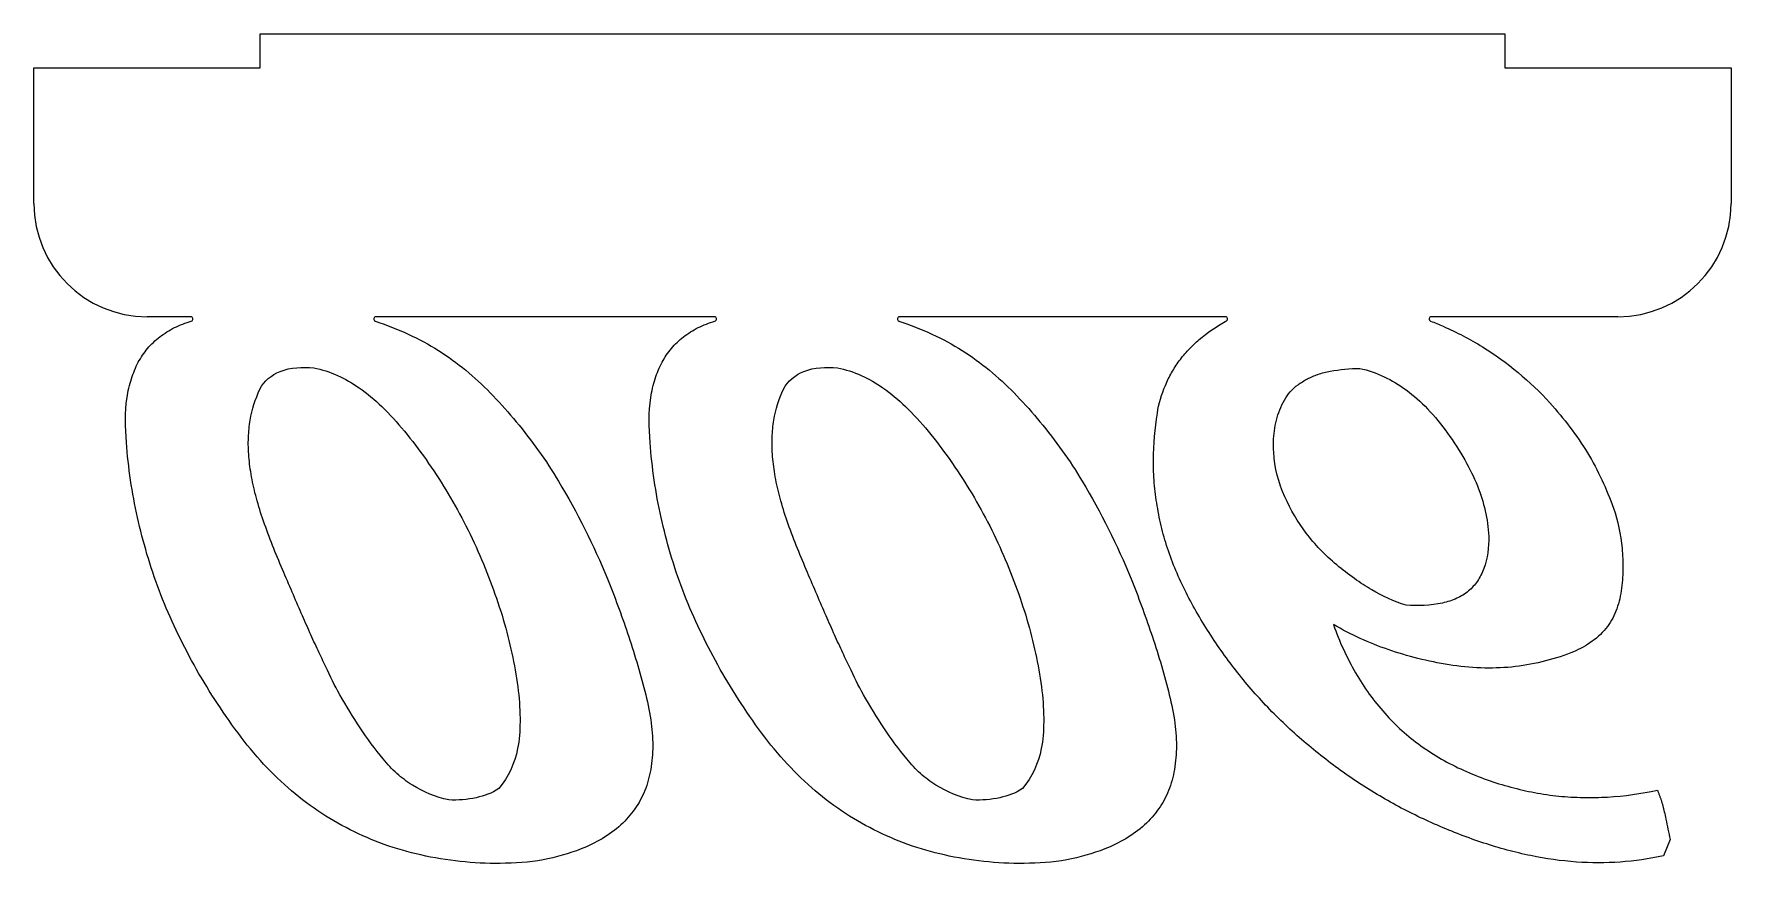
# Model space of a CAD drawing. Header units: millimetres. Extents: x 0 to 150, y -70 to 3.
import ezdxf

# ---------------------------------------------------------------- set-up
doc = ezdxf.new("R2010")
doc.units = ezdxf.units.MM

msp = doc.modelspace()

# ---------------------------------------------------------------- linework, layer by layer
at = {"color": 7, "linetype": 'Continuous', "lineweight": 15}
for p, q in [((20, 0), (20, 3)), ((20, 3), (130, 3)), ((130, 3), (130, 0)), ((0, -12), (0, 0)), ((0, 0), (20, 0)), ((130, 0), (150, 0)), ((150, 0), (150, -12)), ((13.85, -22), (10, -22)), ((60.13, -22), (30.24, -22)), ((105.3, -22), (76.52, -22)), ((140, -22), (123.51, -22)), ((144.62, -68.22), (144.02, -69.66))]:
    msp.add_line(p, q, dxfattribs=at)
for centre, radius, start, end in [((10, -12), 10, 180, 270), ((140, -12), 10, 270, 0), ((13.85, -22.2), 0.2, 287.365, 90), ((30.24, -22.2), 0.2, 90, 251.5257), ((60.13, -22.2), 0.2, 287.365, 90), ((76.52, -22.2), 0.2, 90, 251.5257), ((105.3, -22.2), 0.2, 294.3489, 90), ((123.51, -22.2), 0.2, 90, 248.4295)]:
    msp.add_arc(centre, radius, start, end, dxfattribs=at)
for points, knots in [([(8.17, -33.11), (8.08, -31.8), (8.01, -29.88), (8.56, -27.51), (9.17, -26.04), (10, -24.76), (11.11, -23.75), (12.41, -22.9), (13.4, -22.55), (13.91, -22.39)], [0.4482427, 0.4482427, 0.4482427, 0.4482427, 0.5964435, 0.6600894, 0.7185673, 0.7737548, 0.8289231, 0.8859429, 0.9456726, 0.9456726, 0.9456726, 0.9456726]), ([(30.17, -22.39), (30.28, -22.43), (31.39, -22.8), (33.42, -23.63), (36.1, -25.13), (38.48, -26.93), (40.65, -29), (43.4, -32.12), (45.27, -34.7), (46.36, -36.55)], [0.0523403, 0.0523403, 0.0523403, 0.0523403, 0.0658513, 0.1933318, 0.314322, 0.4325614, 0.5507853, 0.6730393, 0.9308989, 0.9308989, 0.9308989, 0.9308989]), ([(54.46, -33.11), (54.37, -31.8), (54.3, -29.88), (54.85, -27.51), (55.46, -26.04), (56.29, -24.76), (57.4, -23.75), (58.69, -22.9), (59.68, -22.55), (60.19, -22.39)], [0.4482427, 0.4482427, 0.4482427, 0.4482427, 0.5964435, 0.6600894, 0.7185673, 0.7737548, 0.8289231, 0.8859429, 0.9456726, 0.9456726, 0.9456726, 0.9456726]), ([(76.46, -22.39), (76.57, -22.43), (77.68, -22.8), (79.71, -23.63), (82.39, -25.13), (84.77, -26.93), (86.94, -29), (89.69, -32.12), (91.56, -34.7), (92.65, -36.55)], [0.0523403, 0.0523403, 0.0523403, 0.0523403, 0.0658513, 0.1933318, 0.314322, 0.4325614, 0.5507853, 0.6730393, 0.9308989, 0.9308989, 0.9308989, 0.9308989]), ([(99.3, -30.53), (99.41, -29.68), (99.79, -28.46), (100.53, -26.94), (101.21, -25.88), (102.04, -24.9), (103.34, -23.65), (104.49, -22.89), (105.3, -22.42)], [0, 0, 0, 0, 0.245569, 0.36431, 0.484631, 0.606725, 0.731033, 1, 1, 1, 1]), ([(123.44, -22.39), (123.81, -22.53), (125.39, -23.19), (129.22, -25.17), (132.24, -27.71), (133.99, -29.61)], [0.0348822, 0.0348822, 0.0348822, 0.0348822, 0.0730101, 0.1974418, 0.4435378, 0.4435378, 0.4435378, 0.4435378]), ([(19.98, -28.42), (20.33, -27.68), (21.83, -26.47), (23.75, -26.45), (24.73, -26.53)], [0, 0, 0, 0, 0.446154, 1, 1, 1, 1]), ([(24.73, -26.53), (26.18, -26.8), (28.34, -27.82), (30.87, -29.99), (32.82, -32.14), (34.69, -34.63), (36.45, -37.3), (38.04, -40.13), (39.44, -43.09), (40.63, -46.1), (41.63, -49.11), (42.34, -52.1), (42.85, -54.99), (43.02, -57.7), (42.82, -60.73), (41.94, -62.71), (41.09, -63.72)], [0, 0, 0, 0, 0.099523, 0.157976, 0.224341, 0.295662, 0.367825, 0.440561, 0.514606, 0.588508, 0.65979, 0.72866, 0.796042, 0.857776, 0.911265, 1, 1, 1, 1]), ([(66.26, -28.42), (66.62, -27.68), (68.12, -26.47), (70.03, -26.45), (71.01, -26.53)], [0, 0, 0, 0, 0.446154, 1, 1, 1, 1]), ([(71.01, -26.53), (72.47, -26.8), (74.63, -27.82), (77.16, -29.99), (79.11, -32.14), (80.98, -34.63), (82.74, -37.3), (84.33, -40.13), (85.72, -43.09), (86.92, -46.1), (87.91, -49.11), (88.63, -52.1), (89.14, -54.99), (89.3, -57.7), (89.1, -60.73), (88.23, -62.71), (87.37, -63.72)], [0, 0, 0, 0, 0.099523, 0.157976, 0.224341, 0.295662, 0.367825, 0.440561, 0.514606, 0.588508, 0.65979, 0.72866, 0.796042, 0.857776, 0.911265, 1, 1, 1, 1]), ([(110.57, -37.92), (109.98, -36.69), (109.51, -34.72), (109.57, -32.08), (109.95, -30.52), (110.49, -29.38), (111.02, -28.61), (111.72, -27.98), (112.56, -27.48), (113.51, -27.05), (115.06, -26.7), (116.31, -26.57), (117.18, -26.58)], [0, 0, 0, 0, 0.248209, 0.363825, 0.480559, 0.538643, 0.594178, 0.650677, 0.709525, 0.771943, 0.840712, 1, 1, 1, 1]), ([(117.18, -26.58), (118.68, -26.88), (120.82, -27.97), (123.3, -30.15), (124.98, -32.28), (126.47, -34.56), (127.94, -37.54), (128.51, -39.89), (128.58, -41.42)], [0, 0, 0, 0, 0.229647, 0.356932, 0.4972, 0.639278, 0.768609, 1, 1, 1, 1]), ([(27.03, -55.42), (26.58, -54.62), (25.98, -53.3), (25.09, -51.48), (24.37, -49.9), (23.61, -48.18), (22.81, -46.31), (21.95, -44.32), (21.08, -42.23), (20.29, -40.13), (19.65, -38.1), (19.21, -36.2), (18.97, -34.4), (18.92, -32.72), (19.13, -30.7), (19.55, -29.28), (19.98, -28.42)], [0, 0, 0, 0, 0.095871, 0.150957, 0.21155, 0.277044, 0.347448, 0.42366, 0.503899, 0.583776, 0.657815, 0.725493, 0.787949, 0.846481, 0.90051, 1, 1, 1, 1]), ([(73.32, -55.42), (72.86, -54.62), (72.26, -53.3), (71.37, -51.48), (70.66, -49.9), (69.89, -48.18), (69.09, -46.31), (68.24, -44.32), (67.37, -42.23), (66.57, -40.13), (65.94, -38.1), (65.5, -36.2), (65.26, -34.4), (65.21, -32.72), (65.41, -30.7), (65.83, -29.28), (66.26, -28.42)], [0, 0, 0, 0, 0.095871, 0.150957, 0.21155, 0.277044, 0.347448, 0.42366, 0.503899, 0.583776, 0.657815, 0.725493, 0.787949, 0.846481, 0.90051, 1, 1, 1, 1]), ([(133.99, -29.61), (135.21, -31), (137.47, -33.89), (139, -37.23), (139.6, -38.92)], [0, 0, 0, 0, 0.507519, 1, 1, 1, 1]), ([(144.02, -69.66), (141.5, -70.22), (137.53, -70.48), (132.21, -69.72), (128.09, -68.59), (124.03, -67.03), (120.09, -65.11), (116.35, -62.8), (112.84, -60.14), (109.58, -57.19), (106.67, -53.93), (104.1, -50.42), (102.25, -47.31), (101.02, -44.71), (100.25, -42.74), (99.66, -40.74), (99.26, -38.73), (98.99, -36.7), (98.89, -33.96), (99.08, -31.9), (99.3, -30.53)], [0, 0, 0, 0, 0.114058, 0.174413, 0.237801, 0.302689, 0.366999, 0.431826, 0.496968, 0.562172, 0.626173, 0.690222, 0.75455, 0.786455, 0.817717, 0.84814, 0.878493, 0.90847, 0.938811, 1, 1, 1, 1]), ([(41.22, -70.33), (38.86, -70.36), (35.38, -69.98), (30.96, -68.75), (27.92, -67.4), (25.04, -65.76), (22.4, -63.67), (19.92, -61.25), (17.73, -58.46), (15.72, -55.49), (13.91, -52.45), (12.37, -49.35), (11.02, -46.21), (9.96, -43), (8.83, -38.67), (8.34, -35.34), (8.17, -33.11)], [0, 0, 0, 0, 0.129275, 0.190441, 0.250316, 0.310546, 0.37152, 0.434042, 0.499465, 0.565421, 0.629989, 0.692968, 0.754949, 0.816619, 0.877754, 1, 1, 1, 1]), ([(87.51, -70.33), (85.14, -70.36), (81.66, -69.98), (77.24, -68.75), (74.21, -67.4), (71.33, -65.76), (68.68, -63.67), (66.21, -61.25), (64.01, -58.46), (62.01, -55.49), (60.2, -52.45), (58.66, -49.35), (57.3, -46.21), (56.24, -43), (55.11, -38.67), (54.62, -35.34), (54.46, -33.11)], [0, 0, 0, 0, 0.129275, 0.190441, 0.250316, 0.310546, 0.37152, 0.434042, 0.499465, 0.565421, 0.629989, 0.692968, 0.754949, 0.816619, 0.877754, 1, 1, 1, 1]), ([(46.36, -36.55), (48.03, -39.31), (50.23, -43.73), (52.53, -50.03), (53.81, -54.2), (54.56, -57.54), (54.75, -59.87), (54.58, -61.99), (54.07, -63.89), (53.16, -65.57), (51.42, -67.55), (49.63, -68.54), (48.36, -69.06)], [0, 0, 0, 0, 0.261485, 0.400419, 0.545219, 0.615549, 0.678234, 0.734584, 0.787407, 0.837418, 0.888094, 1, 1, 1, 1]), ([(92.65, -36.55), (94.32, -39.31), (96.51, -43.73), (98.81, -50.03), (100.09, -54.2), (100.84, -57.54), (101.04, -59.87), (100.87, -61.99), (100.36, -63.89), (99.45, -65.57), (97.71, -67.55), (95.91, -68.54), (94.64, -69.06)], [0, 0, 0, 0, 0.261485, 0.400419, 0.545219, 0.615549, 0.678234, 0.734584, 0.787407, 0.837418, 0.888094, 1, 1, 1, 1]), ([(121.27, -47.5), (120.21, -47.18), (118.65, -46.44), (116.66, -45.15), (115.12, -43.96), (113.68, -42.63), (112.03, -40.68), (111.05, -39.07), (110.57, -37.92)], [0, 0, 0, 0, 0.224054, 0.348681, 0.482825, 0.618797, 0.747604, 1, 1, 1, 1]), ([(139.6, -38.92), (140.01, -40.06), (140.37, -41.88), (140.48, -44.35), (140.34, -46.23), (139.91, -48.04), (138.67, -50.23), (137, -51.25), (135.85, -51.72)], [0, 0, 0, 0, 0.245691, 0.370958, 0.500495, 0.625755, 0.74439, 1, 1, 1, 1]), ([(128.58, -41.42), (128.59, -42.38), (128.45, -43.79), (127.63, -45.38), (126.83, -46.31), (125.74, -46.95), (123.9, -47.56), (122.34, -47.56), (121.27, -47.5)], [0, 0, 0, 0, 0.260935, 0.371909, 0.477859, 0.587726, 0.708482, 1, 1, 1, 1]), ([(135.85, -51.72), (134.17, -52.36), (131.51, -53.01), (127.85, -53.11), (125.07, -52.83), (122.33, -52.25), (118.85, -51.23), (116.39, -50.11), (114.86, -49.22)], [0, 0, 0, 0, 0.247322, 0.371862, 0.501436, 0.630359, 0.756461, 1, 1, 1, 1]), ([(114.86, -49.22), (115.37, -50.7), (116.34, -52.8), (117.98, -55.37), (119.36, -57.07), (120.87, -58.62), (122.56, -59.96), (124.39, -61.15), (126.36, -62.13), (128.41, -62.97), (130.52, -63.61), (132.63, -64.1), (134.77, -64.42), (136.93, -64.53), (139.85, -64.48), (142.04, -64.17), (143.49, -63.86)], [0, 0, 0, 0, 0.132983, 0.196275, 0.258118, 0.31882, 0.379885, 0.44118, 0.503844, 0.567196, 0.62921, 0.690606, 0.75162, 0.812632, 0.874117, 1, 1, 1, 1]), ([(36.67, -64.72), (35.52, -64.48), (33.91, -63.8), (32.02, -62.42), (29.71, -59.85), (28.18, -57.39), (27.03, -55.42)], [0, 0, 0, 0, 0.25259, 0.375811, 0.50377, 1, 1, 1, 1]), ([(82.96, -64.72), (81.81, -64.48), (80.19, -63.8), (78.3, -62.42), (76, -59.85), (74.46, -57.39), (73.32, -55.42)], [0, 0, 0, 0, 0.25259, 0.375811, 0.50377, 1, 1, 1, 1]), ([(41.09, -63.72), (40.49, -64.13), (39.02, -64.64), (37.48, -64.77), (36.67, -64.72)], [0, 0, 0, 0, 0.469699, 1, 1, 1, 1]), ([(87.37, -63.72), (86.77, -64.13), (85.31, -64.64), (83.77, -64.77), (82.96, -64.72)], [0, 0, 0, 0, 0.469699, 1, 1, 1, 1]), ([(144.1, -65.77), (144.15, -65.99), (144.31, -66.81), (144.49, -67.62), (144.62, -68.22)], [0, 0, 0, 0, 0.26379, 1, 1, 1, 1]), ([(48.36, -69.06), (47.27, -69.47), (44.93, -70.18), (42.48, -70.32), (41.22, -70.33)], [0, 0, 0, 0, 0.480115, 1, 1, 1, 1]), ([(94.64, -69.06), (93.55, -69.47), (91.21, -70.18), (88.77, -70.32), (87.51, -70.33)], [0, 0, 0, 0, 0.480115, 1, 1, 1, 1])]:
    msp.add_open_spline(points, degree=3, knots=knots, dxfattribs=at)
for points in [[(105.3, -22.42), (105.34, -22.4), (105.38, -22.38)], [(143.49, -63.86), (143.88, -64.79), (144.1, -65.77)]]:
    msp.add_open_spline(points, degree=2, dxfattribs=at)

doc.saveas('drawing.dxf')
